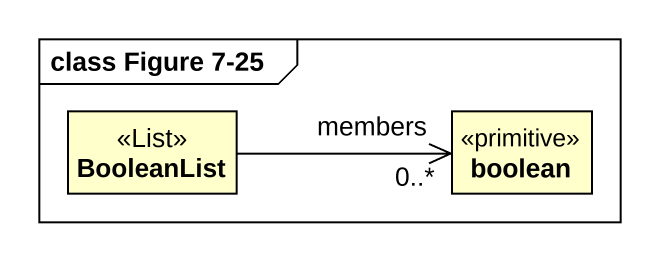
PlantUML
@startuml
mainframe class Figure 7-25
hide circle
hide empty members
class BooleanList <<List>>
class boolean <<primitive>>
BooleanList -right-> "members\n0..*" boolean
@enduml
